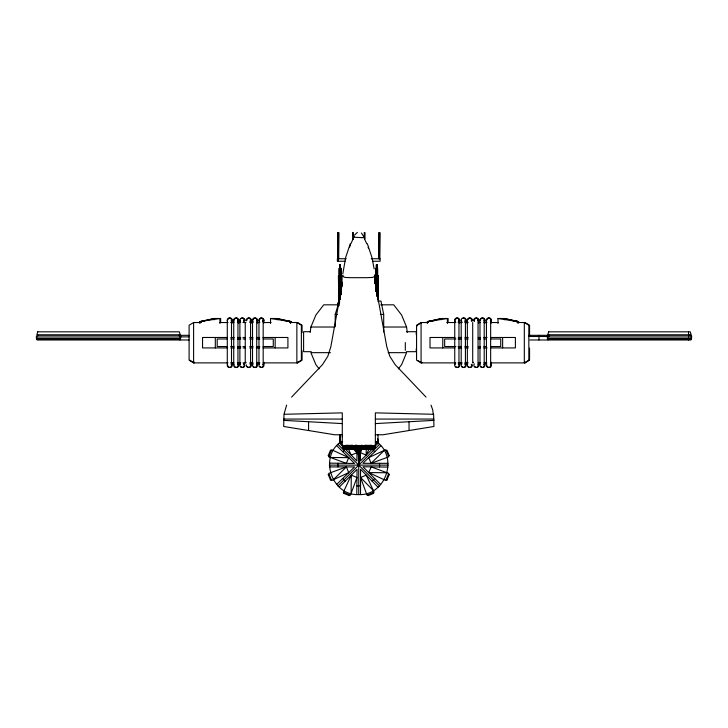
<?xml version="1.0" encoding="UTF-8"?>
<svg xmlns="http://www.w3.org/2000/svg" width="728" height="728" viewBox="0 0 728 728"><rect width="100%" height="100%" fill="white"/><g stroke="black" fill="none" stroke-linecap="round" stroke-linejoin="round"><path stroke-width="1.09" d="M341.741 441.323C318.345 455.91 331.304 495.923 358.74 494.594L358.74 456.356M360.542 494.348L360.542 469.269L378.005 487.169M351.114 493.584L351.278 475.12L356.975 477.523L350.459 495.167L343.352 492.219L351.278 475.12M362.335 447.684L360.506 452.707L366.202 455.109L366.257 448.594M356.766 494.33L357.075 469.323L339.339 487.059M360.56 448.503L360.406 460.906L372.172 449.14L374.774 451.724M359.605 448.375L358.813 463.945L358.076 449.485M359.404 454.281L359.823 447.702M374.592 279.779L374.556 278.642M227.282 364.628L227.282 320.02C227.172 317.308 231.604 317.308 231.504 320.02L231.504 364.628M231.504 320.02L231.213 321.075M228.619 318.527C230.221 316.771 233.215 319.064 231.941 321.075M233.724 364.628L233.724 320.02C233.624 317.308 238.056 317.308 237.947 320.02L237.947 364.628M237.947 320.02L237.665 321.075M235.071 318.527C236.673 316.771 239.667 319.064 238.393 321.075M239.885 364.628L239.885 320.02C239.912 316.789 245.008 317.736 244.108 320.793M244.108 320.02L243.489 321.512M241.223 318.527C242.824 316.771 245.818 319.064 244.544 321.075M246.364 320.793C245.454 317.736 250.55 316.789 250.578 320.02L250.578 364.628M247.083 320.02L247.156 319.474M250.578 320.02L249.959 321.512M247.702 318.527C249.549 316.534 252.671 319.665 250.687 321.512M252.516 364.628L252.516 320.02C252.407 317.308 256.838 317.308 256.738 320.02L256.738 364.628M256.666 320.566L256.738 320.02M257.384 320.566C258.185 317.972 253.908 316.826 253.308 319.474M258.968 364.628L258.968 320.02C258.859 317.308 263.29 317.308 263.181 320.02L263.181 364.628M263.181 320.02L262.571 321.512M259.76 319.474C260.66 316.098 265.756 319.046 263.29 321.512M310.201 332.368L310.901 327.027L315.852 315.078L323.723 304.823L338.857 304.823M358.74 494.594C386.131 495.914 399.126 456.001 375.812 441.377M454.745 364.628L454.745 320.02C454.645 317.308 459.068 317.308 458.968 320.02L458.968 364.628M458.968 320.02L458.349 321.512M455.537 319.474C456.438 316.098 461.543 319.046 459.068 321.512M461.197 364.628L461.197 320.02C461.097 317.308 465.52 317.308 465.42 320.02L465.42 364.628M465.42 320.02L464.801 321.512M462.535 318.527C464.382 316.534 467.512 319.665 465.52 321.512M467.349 364.628L467.349 320.02C467.376 316.789 472.472 317.736 471.571 320.793M471.571 320.02L471.289 321.075M468.686 318.527C470.297 316.771 473.291 319.064 472.008 321.075M473.828 320.793C472.927 317.736 478.023 316.789 478.05 320.02L478.05 364.628M477.978 320.566L478.05 320.02M478.696 320.566C479.497 317.972 475.22 316.826 474.62 319.474M479.98 364.628L479.98 320.02C479.879 317.308 484.302 317.308 484.202 320.02L484.202 364.628M480.708 320.02L480.771 319.474M484.202 320.02L483.92 321.075M481.326 318.527C482.928 316.771 485.922 319.064 484.639 321.075M486.431 364.628L486.431 320.02C486.331 317.308 490.754 317.308 490.654 320.02L490.654 364.628M490.654 320.02L490.372 321.075M487.769 318.527C489.38 316.771 492.374 319.064 491.091 321.075M342.788 273.946L345.682 257.448L350.195 243.898M342.515 282.309L330.84 346.737L327.846 356.229L322.495 364.619L291.591 397.106M359.559 448.239L358.813 453.681L358.067 448.239M276.776 319.692L277.013 318.627M277.505 319.692L277.741 318.627M289.444 322.477L289.68 321.412M290.399 321.412L290.172 322.477L297.579 322.531L302.084 325.234L302.084 332.623M504.249 319.692L504.486 318.627M504.968 319.692L505.205 318.627M516.916 322.477L517.144 321.412M517.635 322.477L517.872 321.412M342.997 275.402C342.515 278.26 348.011 277.259 350.068 277.677L367.558 277.677C369.66 277.313 374.529 278.132 374.72 275.712M335.217 326.499L335.217 314.441L339.33 301.046M342.278 436.7L342.551 435.881M374.82 283.674L374.611 274.884M286.604 405.15L284.011 414.25L283.683 426.481L334.716 434.771L342.278 434.771M349.549 247.247L350.496 244.708M228.073 319.474L228.283 318.964M234.525 319.474L234.734 318.964M344.198 492.574L343.871 493.375L349.276 495.613L349.604 494.812L349.185 495.577M343.962 493.411L344.289 492.61M468.14 319.474L468.359 318.964M487.223 319.474L487.432 318.964M348.73 457.648L346.328 463.354L328.692 456.829L331.631 449.722L348.73 457.648L330.266 457.484M368.75 472.581L371.153 466.885L388.788 473.4L385.849 480.507L368.75 472.581L387.214 472.745M350.805 243.862L353.453 238.211M366.202 455.109L368.932 449.285M354.518 235.126L357.375 232.387M398.343 368.878L401.629 364.601L406.57 352.661L388.133 352.661M179.925 339.985L180.681 339.002L36.4 339.002L37.155 339.985L189.025 339.985M342.761 451.688L345.345 449.076L356.938 460.961L356.938 448.539M374.41 446.901L378.141 443.17M337.901 485.958L379.579 444.271M372.135 481.153L374.72 478.551M333.215 479.852L346.382 466.912L348.712 472.645L331.631 480.507L328.692 473.4L346.382 466.912M371.098 463.317L384.266 450.377L385.849 449.722L388.788 456.829L371.098 463.317L368.759 457.584L384.266 450.377M336.682 484.375L354.591 466.912L329.502 466.912M380.789 445.855L362.89 463.317L387.979 463.317M361.388 232.996L364.146 237.164L362.125 237.665M354.363 236.363L353.48 237.164L362.107 237.665M201.065 322.531L193.603 322.531L189.098 325.234L189.098 360.187L193.603 362.89L228.001 362.89M263.19 362.89L297.579 362.89L302.084 360.187L302.084 350.832M427.809 322.531L421.075 322.531L416.562 325.234L416.562 360.187L421.075 362.89L455.865 362.89M421.794 322.531L417.29 325.234L417.29 325.826M490.654 362.89L525.052 362.89L529.556 360.187L529.556 348.121M328.283 474.674L329.083 474.347M386.24 450.668L386.996 450.241L389.234 455.646L388.434 455.983M330.448 479.898L331.24 479.561M388.397 455.892L389.198 455.555M331.276 479.652L330.485 479.989L328.246 474.583M355.118 447.729L356.938 452.761L351.214 455.091L348.512 449.276M360.542 477.468L366.266 475.138L374.128 492.219L367.021 495.167L360.542 477.468L373.473 490.645M199.891 323.487L199.891 321.612L214.032 318.5L220.648 318.5L220.648 322.449M214.751 318.5L200.609 321.612L203.949 321.094M427.354 323.487L427.354 321.612L441.496 318.5L448.12 318.5L448.12 322.449M428.974 321.412L441.641 318.627M199.891 321.612L219.929 318.5L219.929 323.441M427.354 321.612L447.401 318.5L447.401 323.441M429.192 321.439L434.762 320.575M340.267 434.625L340.267 443.197L341.05 443.206L341.05 442.005L340.513 442.005L340.513 443.206L341.05 443.206M376.576 443.206L377.104 442.005L376.576 442.005L376.576 443.206L377.996 443.197L377.996 434.707M433.943 420.365L375.348 423.596M284.311 414.278L342.278 412.858L342.278 445.754L375.348 445.754L375.348 412.858L433.615 414.287L433.943 426.481L382.91 434.771L375.348 434.771M377.068 443.206L377.996 443.197M377.104 442.005L375.421 442.014M342.206 442.014L342.688 442.014L340.513 442.005M376.731 442.506L376.258 442.506L376.849 442.515M433.943 419.055L375.348 419.073M337.683 232.496L338.001 258.74M352.78 232.496L353.189 239.048M379.07 232.496L378.751 258.74M346.219 258.74L337.364 258.74L337.364 261.243L345.108 261.243M371.262 258.74L380.116 258.74L380.116 261.243L372.372 261.243M377.049 264.764L376.285 264.764L376.385 291.537M341.086 268.404L339.111 268.404L339.175 302.739L338.129 302.739L338.129 305.869L338.192 302.739M338.411 275.575L338.811 305.869M341.405 275.575L341.405 291.382L341.787 275.575M378.36 275.575L377.914 299.335L377.814 288.179M338.902 288.179L340.904 288.179M376.003 288.179L377.868 288.179M338.502 292.51L340.768 292.51M376.731 292.51L378.169 292.51M378.032 301.046L380.953 301.046L383.692 314.441L383.692 331.977M380.771 304.823L393.757 304.823L401.629 315.078L406.57 327.027L407.28 332.368M335.217 314.441L337.483 314.441M380.298 314.441L383.692 314.441M270.534 323.441L270.534 318.5L277.159 318.5L291.3 321.612L282.391 320.229M497.998 323.441L497.998 318.5L504.622 318.5L518.764 321.612L509.855 320.229M219.419 322.531L228.001 322.531M230.639 322.531L234.006 322.531M237.374 322.531L240.741 322.531M242.988 322.531L245.955 322.531M249.722 322.531L253.089 322.531M256.456 322.531L259.823 322.531M263.19 322.531L271.044 322.531M446.883 322.531L455.865 322.531M458.112 322.531L462.198 322.531M464.846 322.531L468.213 322.531M478.314 322.531L480.553 322.531M483.92 322.531L486.886 322.531M490.654 322.531L498.516 322.531M517.59 322.531L525.052 322.531L529.556 325.234L529.556 336.081M310.901 327.027L334.889 327.027M383.692 327.027L406.57 327.027M310.155 331.713L303.594 331.713L303.594 351.679L311.247 351.679M406.406 331.713L416.243 331.713L416.243 334.634M178.851 335.326L189.025 335.326M528.801 335.326L549.149 335.326M528.801 336.5L549.149 336.5M179.98 336.873L189.025 336.873M227.5 337.483L202.548 337.483L202.548 347.929L227.5 347.929M230.822 337.483L234.143 337.483M237.474 337.483L240.795 337.483M243.016 337.483L245.236 337.483M249.668 337.483L252.989 337.483M256.32 337.483L259.641 337.483M262.963 337.483L287.915 337.483L287.915 347.929L262.963 347.929M454.964 337.483L430.011 337.483L430.011 347.929L454.964 347.929M458.294 337.483L461.616 337.483M464.937 337.483L468.268 337.483M478.241 337.483L480.462 337.483M483.783 337.483L487.114 337.483M490.435 337.483L515.388 337.483L515.388 347.929L490.435 347.929M227.291 338.984L217.199 338.984L217.199 346.528L227.291 346.528M230.649 338.984L234.016 338.984M237.383 338.984L240.75 338.984M242.988 338.984L245.236 338.984M249.722 338.984L253.08 338.984M256.447 338.984L259.814 338.984M263.172 338.984L273.273 338.984L273.273 346.528L263.172 346.528M455.874 338.984L444.662 338.984L444.662 346.528L455.874 346.528M458.121 338.984L461.488 338.984M464.846 338.984L468.213 338.984M478.305 338.984L480.553 338.984M483.911 338.984L486.158 338.984M490.645 338.984L500.737 338.984L500.737 346.528L490.645 346.528M529.939 339.985L690.845 339.985L691.6 339.002L547.32 339.002L548.075 339.985M230.649 346.528L234.016 346.528M237.383 346.528L240.75 346.528M242.988 346.528L245.236 346.528M249.722 346.528L253.08 346.528M256.447 346.528L259.814 346.528M458.121 346.528L461.488 346.528M464.846 346.528L468.213 346.528M478.305 346.528L480.553 346.528M483.911 346.528L486.158 346.528M230.822 347.929L234.143 347.929M237.474 347.929L240.795 347.929M243.016 347.929L245.236 347.929M249.668 347.929L252.989 347.929M256.32 347.929L259.641 347.929M458.294 347.929L461.616 347.929M464.937 347.929L468.268 347.929M478.241 347.929L480.462 347.929M483.783 347.929L487.114 347.929M406.406 351.679L416.243 351.679L416.243 348.757M330.457 352.661L310.901 352.661L315.852 364.601L319.128 368.878M230.639 362.89L234.006 362.89M237.374 362.89L240.741 362.89M242.988 362.89L245.955 362.89L245.955 362.207M249.722 362.89L253.089 362.89M256.456 362.89L259.823 362.89M458.112 362.89L462.198 362.89M464.846 362.89L468.213 362.89M478.314 362.89L480.553 362.89M483.92 362.89L486.886 362.89M342.278 419.073L283.683 419.055M342.278 423.596L283.683 420.365M377.35 442.524L377.996 442.524L377.423 442.506M339.63 434.707L339.63 443.197L340.513 443.206M329.265 465.119L388.215 465.119M356.866 485.931L360.542 485.913M340.204 443.206L339.667 443.197M329.529 463.144L354.527 463.454L336.791 445.718M387.951 467.085L362.944 466.775L380.689 484.52M433.315 414.278L432.632 409.609L431.022 405.15M497.998 318.5L518.045 321.612L518.045 323.487M270.534 318.5L290.581 321.612L290.581 323.487M503.903 318.5L518.045 321.612M276.431 318.5L290.581 321.612M331.276 450.577L330.485 450.241L328.246 455.646L329.038 455.983M388.434 474.246L389.234 474.583L386.996 479.989L386.195 479.652M330.448 450.341L331.24 450.668M388.397 474.347L389.198 474.674M328.283 455.555L329.083 455.892M386.24 479.561L387.032 479.898M363.672 236.618L364.146 237.164M418.191 360.733L421.794 362.89L421.794 362.207M189.817 360.187L194.331 362.89L194.331 362.207M337.901 444.271L379.579 485.958M342.697 478.514L345.309 481.09M353.135 448.885L356.938 452.761M339.476 443.061L342.415 446.073M426.035 397.106L395.131 364.619L389.78 356.229L386.786 346.737L375.102 282.309M374.574 282.546L375.066 281.672L374.574 275.866M474.447 321.512L473.828 320.02M461.816 321.512L461.197 320.02M455.364 321.512L454.745 320.02M259.587 321.512L258.968 320.02M253.135 321.512L252.516 320.02M240.504 321.512L239.885 320.02M364.164 238.211L366.812 243.862M486.714 321.075L486.431 320.02M467.631 321.075L467.349 320.02M373.282 492.574L373.61 493.375L368.204 495.613L367.877 494.812M373.191 492.61L373.519 493.411M367.968 494.776L368.295 495.577M234.016 321.075L233.724 320.02M227.564 321.075L227.282 320.02M368.077 247.247L368.441 248.212M367.422 243.898L371.944 257.448L374.147 268.905M440.913 318.627L441.15 319.692M428.255 321.412L428.483 322.477M214.168 318.627L214.405 319.692M213.45 318.627L213.686 319.692M200.782 321.412L201.019 322.477M479.98 320.02L480.052 320.566M246.364 320.02L246.428 320.566M357.939 449.895L358.221 454.281M690.845 338.001L690.845 339.002M690.271 334.78L690.271 336.008M688.542 331.822L688.542 339.985M548.648 334.78L548.648 336.008M548.075 338.001L548.075 339.002M538.975 335.326L538.975 339.985M525.052 322.531L525.052 323.214M525.052 362.207L525.052 362.89M502.629 337.483L502.629 347.929M491.373 320.02L491.373 323.059M491.373 362.362L491.373 364.628M484.921 320.02L484.921 323.059M484.921 362.362L484.921 364.628M478.769 320.02L478.769 323.059M478.769 362.362L478.769 364.628M473.418 362.207L473.418 362.89M472.7 322.531L472.7 362.89M472.29 320.02L472.29 320.793M466.138 320.02L466.138 323.059M466.138 362.362L466.138 364.628M459.686 320.02L459.686 323.059M459.686 362.362L459.686 364.628M442.77 337.483L442.77 347.929M421.075 322.531L421.075 362.89M409.036 421.758L409.036 430.521M405.314 342.56L405.314 350.341M379.816 258.74L379.816 232.496L379.479 258.74M379.534 463.317L379.552 466.985M379.088 232.496L379.088 258.74M378.26 301.601L378.251 275.575L378.169 299.335M377.623 299.417L377.605 268.404L375.684 268.404L375.739 287.997M377.523 268.404L377.523 299.417M377.304 268.404L377.368 296.096M377.186 268.404L377.159 296.096M377.031 296.096L376.995 264.764L376.858 296.096M376.767 264.764L376.704 291.537M376.667 264.764L376.667 291.664M376.476 264.764L376.412 291.664M376.149 268.404L376.176 291.664M375.948 268.404L376.012 291.428M375.812 268.404L375.812 276.158M375.439 275.575L375.375 283.474M375.211 275.575L375.211 283.474M364.764 239.048L364.764 232.496L364.291 232.496L364.355 237.956M364.692 232.496L364.692 239.048M358.813 449.249L358.813 464.464M353.126 232.496L353.126 239.048M341.678 275.575L341.687 286.868M341.559 275.575L341.596 286.868M341.05 268.404L341.041 294.785M340.968 268.404L340.95 276.158M340.795 268.404L340.768 294.785M340.622 268.404L340.677 294.785M340.467 276.158L340.449 264.764L339.721 264.764L339.812 299.381M340.467 288.179L340.467 290.345M340.358 264.764L340.322 299.381M340.194 264.764L340.131 299.381L340.094 264.764M339.912 264.764L339.876 299.381M339.603 268.404L339.557 302.739M339.394 268.404L339.448 302.739M339.366 268.404L339.303 302.739M338.93 288.179L339.03 302.739M338.729 258.74L338.729 232.496L338.393 258.74M338.647 305.869L338.647 275.575L338.52 305.869M338.393 302.739L338.393 305.869M338.265 258.74L338.265 261.243M337.929 463.245L337.947 466.912M337.665 232.496L337.665 258.74M308.581 421.758L308.581 430.521M297.579 322.531L297.579 323.214M297.579 362.207L297.579 362.89M275.157 337.483L275.157 347.929M263.909 320.02L263.909 323.059M263.909 362.362L263.909 364.628M257.457 320.02L257.457 323.059M257.457 362.362L257.457 364.628M251.306 320.02L251.306 323.059M251.306 362.362L251.306 364.628M245.236 322.531L245.236 362.89M244.826 320.02L244.826 320.793M238.675 320.02L238.675 323.059M238.675 362.362L238.675 364.628M232.223 320.02L232.223 323.059M232.223 362.362L232.223 364.628M215.306 337.483L215.306 347.929M193.603 322.531L193.603 362.89M179.925 338.001L179.925 339.002M179.352 334.78L179.352 336.008M37.729 334.78L37.729 336.008M37.155 338.001L37.155 339.002M355.683 447.984A6.534 1.165 0 0 1 351.879 449.367A6.534 1.165 0 0 1 343.716 448.867M343.061 448.584A6.534 1.165 0 0 1 343.061 447.984M355.355 446.482A6.907 1.238 0 0 1 351.16 448.293A6.907 1.238 0 0 1 342.469 447.092M355.337 445.682A6.88 1.229 0 0 1 351.16 447.483A6.88 1.229 0 0 1 342.497 446.291M342.724 447.966A6.889 1.229 0 0 0 350.277 449.504A6.889 1.229 0 0 0 355.346 447.665A6.907 1.474 0 0 0 360.597 447.856M355.319 445.427A6.861 1.229 0 0 1 351.151 447.219A6.861 1.229 0 0 1 342.506 446.036M342.469 447.356A6.907 1.238 0 0 0 351.16 448.548A6.907 1.238 0 0 0 355.355 446.737A6.88 1.465 0 0 0 360.597 446.801M356.174 445.236A6.798 1.219 0 0 1 349.376 446.455A6.798 1.219 0 0 1 342.579 445.236M355.919 445.299A6.77 1.21 0 0 1 355.237 445.591M354.163 445.836A6.77 1.21 0 0 1 342.833 445.299M352.707 445.218A6.661 1.192 0 0 1 346.046 445.218M374.556 447.984A6.534 1.165 0 0 1 370.752 449.367A6.534 1.165 0 0 1 362.589 448.867M361.934 448.584A6.534 1.165 0 0 1 361.934 447.984M374.228 446.482A6.907 1.238 0 0 1 370.033 448.293A6.907 1.238 0 0 1 361.343 447.092M374.893 445.973A6.88 1.229 0 0 1 369.151 447.511A6.88 1.229 0 0 1 361.37 446.291M374.884 445.718A6.861 1.229 0 0 1 369.142 447.256A6.861 1.229 0 0 1 361.379 446.036M374.228 446.737A6.907 1.238 0 0 1 370.033 448.548A6.907 1.238 0 0 1 361.343 447.356M374.21 447.665A6.889 1.229 0 0 1 369.151 449.504A6.889 1.229 0 0 1 361.598 447.966M375.047 445.236A6.798 1.219 0 0 1 368.25 446.455A6.798 1.219 0 0 1 361.452 445.236M374.793 445.299A6.77 1.21 0 0 1 374.11 445.591M373.036 445.836A6.77 1.21 0 0 1 361.707 445.299M371.58 445.218A6.661 1.192 0 0 1 364.919 445.218M362.08 448.566A6.534 1.392 0 0 1 355.546 448.566M362.253 448.63A6.889 1.465 0 0 1 355.364 448.63M360.597 447.602A6.907 1.474 0 0 1 355.355 447.456M360.588 446.546A6.861 1.465 0 0 1 355.382 446.391M360.569 445.736A6.798 1.447 0 0 1 355.41 445.591M360.56 445.472A6.77 1.447 0 0 1 355.428 445.327M249.959 363.909A2.111 2.111 0 0 1 249.021 367.44A2.111 2.111 0 0 1 246.428 364.855M243.489 363.909A2.111 2.111 0 0 1 243.489 366.894A2.111 2.111 0 0 1 240.504 366.894A2.111 2.111 0 0 1 240.504 363.909M237.665 364.346A2.111 2.111 0 0 1 235.836 367.513A2.111 2.111 0 0 1 234.016 364.346M231.213 364.346A2.111 2.111 0 0 1 229.393 367.513A2.111 2.111 0 0 1 227.564 364.346M262.899 364.346A2.111 2.111 0 0 1 262.289 367.13A2.111 2.111 0 0 1 259.459 366.757A2.111 2.111 0 0 1 259.587 363.909M256.666 364.855A2.111 2.111 0 0 1 254.081 367.44A2.111 2.111 0 0 1 253.135 363.909M244.208 363.909A2.111 2.111 0 0 1 241.66 367.231M241.223 366.894A2.111 2.111 0 0 1 240.886 366.457M250.687 363.909A2.111 2.111 0 0 1 248.139 367.231M247.702 366.894A2.111 2.111 0 0 1 247.365 366.457M263.627 364.346A2.111 2.111 0 0 1 260.742 367.231M260.305 366.894A2.111 2.111 0 0 1 259.969 366.457M257.384 364.855A2.111 2.111 0 0 1 254.29 367.231M253.854 366.894A2.111 2.111 0 0 1 253.517 366.457M231.941 364.346A2.111 2.111 0 0 1 230.922 367.358A2.111 2.111 0 0 1 228.073 365.947M238.393 364.346A2.111 2.111 0 0 1 237.374 367.358A2.111 2.111 0 0 1 234.525 365.947M477.978 364.855A2.111 2.111 0 0 1 475.393 367.44A2.111 2.111 0 0 1 474.447 363.909M471.289 364.346A2.111 2.111 0 0 1 469.46 367.513A2.111 2.111 0 0 1 467.631 364.346M464.801 363.909A2.111 2.111 0 0 1 464.801 366.894A2.111 2.111 0 0 1 461.816 366.894A2.111 2.111 0 0 1 461.816 363.909M458.349 363.909A2.111 2.111 0 0 1 458.349 366.894A2.111 2.111 0 0 1 455.364 366.894A2.111 2.111 0 0 1 455.364 363.909M490.372 364.346A2.111 2.111 0 0 1 488.543 367.513A2.111 2.111 0 0 1 486.714 364.346M483.92 364.346A2.111 2.111 0 0 1 482.364 367.494A2.111 2.111 0 0 1 480.052 364.855M472.008 364.346A2.111 2.111 0 0 1 471.234 367.231A2.111 2.111 0 0 1 468.359 366.457M478.696 364.855A2.111 2.111 0 0 1 475.602 367.231M475.166 366.894A2.111 2.111 0 0 1 474.829 366.457M491.091 364.346A2.111 2.111 0 0 1 490.071 367.358A2.111 2.111 0 0 1 487.223 365.947M484.639 364.346A2.111 2.111 0 0 1 483.865 367.231A2.111 2.111 0 0 1 480.99 366.457M459.068 363.909A2.111 2.111 0 0 1 456.52 367.231M456.083 366.894A2.111 2.111 0 0 1 455.755 366.457M465.52 363.909A2.111 2.111 0 0 1 462.972 367.231M462.535 366.894A2.111 2.111 0 0 1 462.198 366.457M377.696 438.92L377.768 439.384L377.696 438.92M377.696 440.977L377.768 441.441L377.696 440.977M377.696 439.949L377.768 440.413L377.696 439.949M377.696 442.005L377.768 442.469L377.696 442.005M339.812 438.875L339.858 439.384L339.812 438.875M339.812 439.903L339.858 440.413L339.812 439.903M339.812 440.931L339.858 441.441L339.812 440.931M340.167 438.875L340.213 439.384L340.231 438.811M339.812 441.96L339.858 442.469L339.812 441.96M340.167 439.903L340.213 440.413L340.231 439.839M340.167 440.931L340.213 441.441L340.231 440.868M340.167 441.96C342.033 443.306 339.066 442.806 340.231 441.896M37.729 331.822L36.846 334.78L180.244 334.78L179.352 331.822L37.729 331.822M548.648 331.822L547.756 334.78L691.154 334.78L690.271 331.822L548.648 331.822M301.365 360.187L296.86 362.89L296.86 322.531L301.365 325.234L301.365 360.187M528.837 360.187L524.324 362.89L524.324 322.531L528.837 325.234L528.837 360.187M180.681 336.008L36.4 336.008L36.4 338.001L180.681 338.001L180.681 336.008M691.6 336.008L547.32 336.008L547.32 338.001L691.6 338.001L691.6 336.008"/></g></svg>
